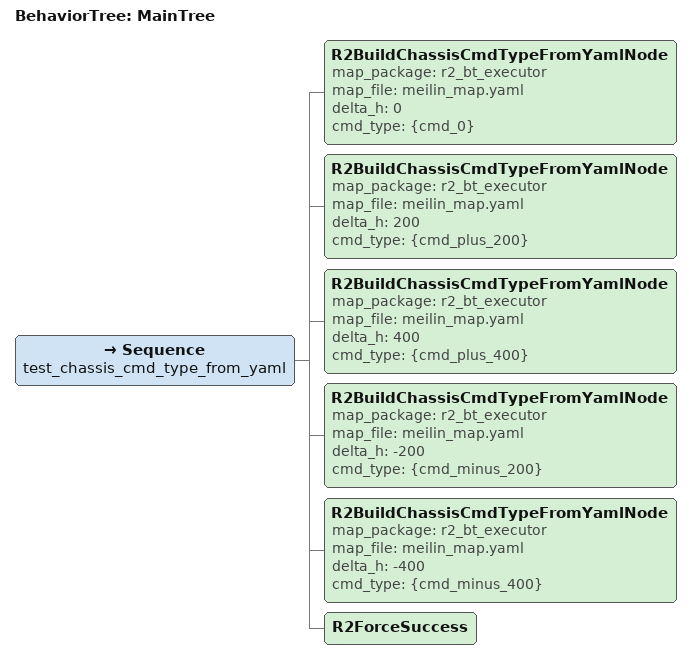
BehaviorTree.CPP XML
<root BTCPP_format="4" main_tree_to_execute="MainTree">
  <BehaviorTree ID="MainTree">
    <Sequence name="test_chassis_cmd_type_from_yaml">

      <R2BuildChassisCmdTypeFromYamlNode
        map_package="r2_bt_executor"
        map_file="meilin_map.yaml"
        delta_h="0"
        cmd_type="{cmd_0}" />

      <R2BuildChassisCmdTypeFromYamlNode
        map_package="r2_bt_executor"
        map_file="meilin_map.yaml"
        delta_h="200"
        cmd_type="{cmd_plus_200}" />

      <R2BuildChassisCmdTypeFromYamlNode
        map_package="r2_bt_executor"
        map_file="meilin_map.yaml"
        delta_h="400"
        cmd_type="{cmd_plus_400}" />

      <R2BuildChassisCmdTypeFromYamlNode
        map_package="r2_bt_executor"
        map_file="meilin_map.yaml"
        delta_h="-200"
        cmd_type="{cmd_minus_200}" />

      <R2BuildChassisCmdTypeFromYamlNode
        map_package="r2_bt_executor"
        map_file="meilin_map.yaml"
        delta_h="-400"
        cmd_type="{cmd_minus_400}" />

      <R2ForceSuccess />

    </Sequence>
  </BehaviorTree>
</root>
